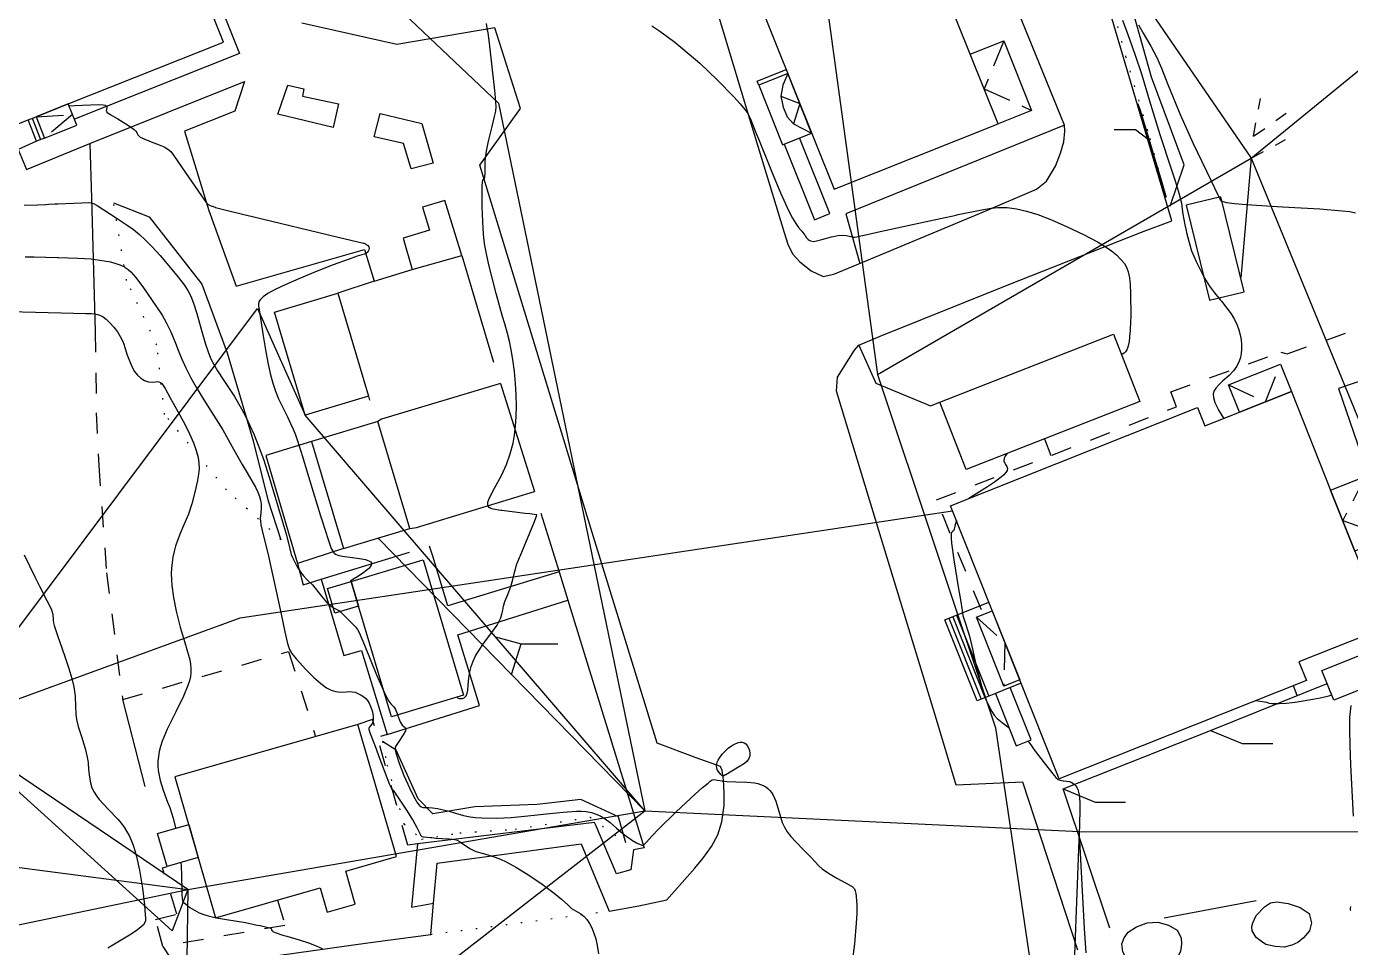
# Model space of a CAD drawing. Header units: metres. Extents: x 1233805 to 1234355, y 654698 to 655114.
# Drawn here: x 1234015.4 to 1234111.5, y 654830.4 to 654897.3 of the extents above; entities that cross this region are included whole.
import ezdxf

# ---------------------------------------------------------------- set-up
doc = ezdxf.new("R2010")
doc.units = ezdxf.units.M
for name, pattern in [('ИИDash_05_15', [2, 0.5, -1.5]), ('ИИDash_10_10', [2, 1, -1]), ('ИИDash_15_15', [3, 1.5, -1.5]), ('ИИDash_20_10', [3, 2, -1]), ('ИИDot', [1, 0, -1])]:
    doc.linetypes.add(name, pattern=pattern)
for name, color, linetype, lineweight in [('ИИ_ГОРИЗОНТАЛИ_ОСН', 32, 'Continuous', 25), ('ИИ_ГОРИЗОНТАЛИ_УТОЛЩ', 32, 'Continuous', 30), ('ИИ_ДОРОГИ_АД', 7, 'Continuous', 25), ('ИИ_ЛЭП_ВН', 250, 'Continuous', 25), ('ИИ_ЛЭП_НН', 250, 'Continuous', 25), ('ИИ_ОБОРУДОВАНИЕ', 250, 'Continuous', 25), ('ИИ_ОТКОС', 7, 'Continuous', 25), ('ИИ_ОТМЕТКИ', 7, 'Continuous', 25), ('ИИ_СООРУЖЕНИЕ', 7, 'Continuous', 25), ('ИИ_СТРОЕНИЕ', 7, 'Continuous', 25), ('ИИ_УГОДЬЯ', 7, 'Continuous', 25)]:
    doc.layers.add(name, color=color, linetype=linetype, lineweight=lineweight)

msp = doc.modelspace()

# ---------------------------------------------------------------- linework, layer by layer
at = {"layer": 'ИИ_ГОРИЗОНТАЛИ_ОСН'}
for points, elevation in [([(1234046.6734167032, 654848.5963039091), (1234046.70918267, 654848.54073923), (1234046.81779328, 654848.49520655), (1234047.03091031, 654848.48997851), (1234047.12039945, 654848.513403), (1234047.19925345, 654848.55430115), (1234047.32499835, 654848.68887517), (1234047.40656038, 654848.89266188), (1234047.44271597, 654849.10423052), (1234047.47336831, 654849.45666552), (1234047.52237488, 654849.99483838), (1234047.59133259, 654850.42443487), (1234047.69310115, 654850.82593371), (1234047.82924187, 654851.19976638), (1234048.01820437, 654851.58737024), (1234048.27249302, 654852.01419119), (1234048.59226678, 654852.48324109), (1234049.0479305, 654853.09773888), (1234049.57308167, 654853.82249336), (1234049.73715263, 654854.10064269), (1234049.85556207, 654854.36038605), (1234049.93308024, 654854.60859588), (1234049.99041316, 654854.9115796), (1234050.0448032, 654855.20171823), (1234050.14876184, 654855.54129945), (1234050.34537303, 654856.04644069), (1234050.57180547, 654856.63266755), (1234050.72510203, 654857.13291655), (1234050.87156014, 654857.74427194), (1234050.90216087, 654857.88134237), (1234050.99075121, 654858.19348479), (1234051.20536133, 654858.72718866), (1234051.25065368, 654858.83655442), (1234052.23557291, 654861.23217618), (1234052.44316959, 654861.74965049), (1234052.46108504, 654861.84019447), (1234052.43247291, 654861.84353144), (1234051.9482723, 654861.89986454), (1234051.61172128, 654861.94286549), (1234049.91393208, 654862.1480449), (1234049.84765948, 654862.15495277), (1234049.28655635, 654862.23674579), (1234049.12188009, 654862.29383314), (1234049.00611303, 654862.36962589), (1234048.93138173, 654862.47275268), (1234048.90177278, 654862.60342709), (1234048.91659438, 654862.76483251), (1234048.97614054, 654862.95973338), (1234049.11735803, 654863.26571672), (1234049.39201472, 654863.76992249), (1234049.8892293, 654864.69727754), (1234050.24928624, 654865.4851161), (1234050.53236865, 654866.26481789), (1234050.73579462, 654867.03583493), (1234050.84210524, 654867.63233757), (1234050.91779459, 654868.28313707), (1234050.96263348, 654868.98632556), (1234050.97641749, 654869.73876545), (1234050.95883854, 654870.54177424), (1234050.90986676, 654871.38276268), (1234050.83000942, 654872.25145373), (1234050.72182104, 654873.11971087), (1234050.60972147, 654873.8278693), (1234050.48603449, 654874.44312128), (1234050.34467186, 654875.00341122), (1234050.13611993, 654875.70515237), (1234049.97131384, 654876.24941677), (1234049.51417585, 654877.90776627), (1234048.98638384, 654879.99719598), (1234048.80030389, 654880.79856251), (1234048.68746719, 654881.38588543), (1234048.61045021, 654881.95422507), (1234048.55687111, 654882.60185848), (1234048.49664734, 654884.20495389), (1234048.4964058, 654885.74607405), (1234048.53094341, 654886.155247), (1234048.5589426, 654886.22018139), (1234048.60098088, 654886.21012693), (1234048.62830113, 654886.1964464), (1234048.66058498, 654886.23229011), (1234048.68520418, 654886.33713612), (1234048.70321513, 654886.70952448), (1234048.7002127, 654886.85725232), (1234048.71090063, 654887.54658104), (1234048.80019026, 654888.2470134), (1234048.95267246, 654888.97187345), (1234049.22133524, 654890.05098082), (1234049.40055955, 654890.76510549), (1234049.48109271, 654891.15942672), (1234049.50846823, 654891.46549021), (1234049.49630221, 654891.80501028), (1234049.43565015, 654892.40665059), (1234049.43260384, 654892.43453243), (1234049.36213115, 654893.08155092), (1234049.05267587, 654895.88354897), (1234048.95563523, 654896.67368626), (1234048.89955507, 654896.99292689), (1234048.89191768, 654897.01919153), (1234048.80539558, 654897.52268081)], 4.5), ([(1234060.81118479, 654897.35909396), (1234061.38266398, 654896.97540869), (1234061.93145926, 654896.5826965), (1234062.490618, 654896.15607687), (1234063.07046556, 654895.68747031), (1234064.28247753, 654894.63229523), (1234065.54643297, 654893.43438849), (1234066.75727303, 654892.19312374), (1234067.2200284, 654891.6848677), (1234067.55886921, 654891.28350473), (1234067.77217302, 654890.9917251), (1234067.87618158, 654890.78712859), (1234067.87643593, 654890.7864349), (1234067.93340659, 654890.64672389), (1234067.93539871, 654890.6431245), (1234068.38833281, 654889.53547764), (1234068.53998695, 654889.15427458), (1234069.48490068, 654886.80002084), (1234070.14557772, 654885.22050993), (1234070.75926134, 654883.89213552), (1234071.02263928, 654883.39303369), (1234071.26669276, 654882.98549795), (1234071.46712915, 654882.69796642), (1234071.65528748, 654882.47974324), (1234071.69319768, 654882.43935535), (1234071.91061316, 654882.14872594), (1234071.93275429, 654882.11323544), (1234072.04522244, 654881.94543717), (1234072.14632365, 654881.83673871), (1234072.23407286, 654881.77444176), (1234072.33140685, 654881.73056983), (1234072.55107659, 654881.69960553), (1234072.75408157, 654881.72706131), (1234073.06385143, 654881.80872753), (1234073.14808986, 654881.83276487), (1234073.86149205, 654882.01711853), (1234074.30553369, 654882.11203402), (1234074.6329673, 654882.14122954), (1234074.92425923, 654882.11723134), (1234075.26451737, 654882.04272661), (1234075.27322691, 654882.04043878), (1234075.42942395, 654882.00458938), (1234075.53829296, 654882.00499648), (1234076.64871519, 654882.24055978), (1234077.17634726, 654882.3563464), (1234080.62436936, 654883.1114157), (1234082.89635948, 654883.60879813), (1234082.92940667, 654883.61603664), (1234084.87769825, 654884.02336135), (1234085.43356896, 654884.10800299), (1234085.93152334, 654884.15055484), (1234086.60343168, 654884.14797578), (1234087.2741588, 654884.06717802), (1234088.00663066, 654883.90037672), (1234088.82508511, 654883.64134378), (1234089.82133553, 654883.25675187), (1234090.9648712, 654882.75824568), (1234092.13873022, 654882.19649544), (1234093.14864081, 654881.66407458), (1234093.72079581, 654881.32439616), (1234094.18014249, 654881.01042458), (1234094.53635017, 654880.71741116), (1234094.86332193, 654880.384536), (1234095.11190443, 654880.08919861), (1234095.2700715, 654879.81717917), (1234095.38880826, 654879.48057191), (1234095.47245118, 654879.05841145), (1234095.52537644, 654878.55865316), (1234095.56079878, 654877.91983261), (1234095.57661982, 654876.28334788), (1234095.53719995, 654875.32454574), (1234095.52489291, 654875.17245585), (1234095.51681916, 654875.06244903), (1234095.45620443, 654874.42392869), (1234095.37116689, 654874.00909109), (1234095.29735514, 654873.82439568), (1234095.20190021, 654873.67625076), (1234095.08715785, 654873.56893652), (1234094.96250452, 654873.51140363), (1234094.90263838, 654873.50191578), (1234094.8811354635, 654873.4969405053)], 4.5), ([(1234094.97547292, 654897.76395507), (1234095.28323877, 654896.91534631), (1234095.35314104, 654896.72710524), (1234095.90295425, 654895.21222013), (1234096.35087917, 654893.86200677), (1234097.01645978, 654891.66164927), (1234097.6773855, 654889.47147198), (1234098.50157089, 654886.96951604), (1234098.79799271, 654886.08974799), (1234099.09474218, 654885.13028005), (1234099.25257201, 654884.46966139), (1234099.30293245, 654884.04465796), (1234099.34239429, 654883.68369993), (1234099.50655166, 654882.89497666), (1234099.59797176, 654882.48587499), (1234099.63137081, 654882.33058696), (1234099.80161541, 654881.60805579), (1234099.99400255, 654881.01324792), (1234100.32078127, 654880.24261862), (1234100.77830234, 654879.31837388), (1234101.0461947, 654878.83397786), (1234101.29800168, 654878.44776246), (1234101.65108461, 654877.96752769), (1234102.07272587, 654877.44437415), (1234102.15539533, 654877.34585269), (1234102.55576964, 654876.85388787), (1234102.84971938, 654876.44121594), (1234103.09461153, 654876.02740037), (1234103.28989653, 654875.61022864), (1234103.41420176, 654875.26602152), (1234103.51159412, 654874.91069479), (1234103.5793537, 654874.554247), (1234103.61602487, 654874.20444352), (1234103.62098674, 654873.86993206), (1234103.59450188, 654873.55320932), (1234103.53689885, 654873.25808087), (1234103.44869238, 654872.98711174), (1234103.27541002, 654872.64452559), (1234103.02989089, 654872.30385455), (1234102.71348322, 654871.96328489), (1234102.26431003, 654871.55632343), (1234101.96240988, 654871.28567408), (1234101.73977047, 654871.04001216), (1234101.60634469, 654870.81592193), (1234101.55316917, 654870.59998044), (1234101.57249579, 654870.36180602), (1234101.68706674, 654870.00577491), (1234101.92033549, 654869.51594188), (1234101.92592315, 654869.50499622), (1234101.9297206, 654869.49755633), (1234102.1833804, 654869.045719), (1234102.3327118692, 654868.8390850689)], 5), ([(1234096.12539649, 654897.43580035), (1234096.48435024, 654896.82824905), (1234097.0386175, 654895.87898442), (1234097.45883381, 654895.0502322), (1234097.79316178, 654894.28401374), (1234098.26689398, 654893.10191026), (1234099.15599475, 654890.91756355), (1234100.10613985, 654888.80368282), (1234101.376984, 654886.14612246), (1234101.9022479, 654885.07691441), (1234101.97256409, 654884.93251903), (1234102.00492237, 654884.85244859), (1234102.06102712, 654884.72056566), (1234102.1053415, 654884.66133864), (1234102.18810704, 654884.61369132), (1234102.5181352, 654884.52618342), (1234103.10172152, 654884.44449677), (1234103.94638777, 654884.36886715), (1234106.58121742, 654884.21141065), (1234109.29927228, 654884.0528384), (1234110.92155882, 654883.92207809), (1234111.47470199, 654883.8550366), (1234111.89641515, 654883.78154976)], 5.5), ([(1234018.509205085, 654891.5438444943), (1234018.92813412, 654891.56506873), (1234020.62250372, 654891.63385333), (1234020.97903648, 654891.62515682), (1234021.1350257, 654891.58546324), (1234021.14055486, 654891.58233535), (1234021.16278217, 654891.57057586), (1234021.22241318, 654891.53232067), (1234021.24951973, 654891.48661524), (1234021.25334762, 654891.40968584), (1234021.23313579, 654891.28917615), (1234021.23213081, 654891.28447323), (1234021.22499326, 654891.25059345), (1234021.21000195, 654891.18698262), (1234021.20987225, 654891.18653502), (1234021.2138372, 654891.14605308), (1234021.25962785, 654891.09259496), (1234021.49884953, 654890.92169308), (1234022.04889329, 654890.59440012), (1234022.83264562, 654890.1238423), (1234023.22970517, 654889.83211486), (1234023.34709567, 654889.71114648), (1234023.42138049, 654889.59605797), (1234023.44706674, 654889.53524953), (1234023.49716527, 654889.43144993), (1234023.56827863, 654889.35088163), (1234023.68071684, 654889.27054742), (1234023.83988692, 654889.18800769), (1234024.47883566, 654888.93859173), (1234025.05654436, 654888.71956436), (1234025.42218564, 654888.55737137), (1234025.68308756, 654888.40198479), (1234025.89170527, 654888.21815061), (1234026.09610442, 654887.9679356), (1234026.41249252, 654887.50884973), (1234026.46322877, 654887.43344142), (1234028.11599026, 654885.01643052), (1234028.46837157, 654884.52220849), (1234028.59624316, 654884.38052732), (1234028.73935449, 654884.29687496), (1234028.86811208, 654884.25467882), (1234028.88496121, 654884.25021901), (1234029.03552141, 654884.20640987), (1234029.12470277, 654884.17223766), (1234029.13115454, 654884.16912058), (1234029.23661866, 654884.13208369), (1234029.72919805, 654884.01122112), (1234031.1899352, 654883.656033), (1234031.834129, 654883.49914502), (1234038.0384112, 654881.99720359), (1234039.88956898, 654881.57563225), (1234039.94626908, 654881.56349867), (1234040.03636493, 654881.50817085), (1234040.05001414, 654881.4942694), (1234040.1044413, 654881.45373966), (1234040.16418197, 654881.41209173), (1234040.26642585, 654881.30638408), (1234040.29197537, 654881.18249218), (1234040.26933012, 654881.08554864), (1234040.2193754, 654880.97874134), (1234040.15235587, 654880.88365936), (1234040.0813282, 654880.81900303), (1234039.92731708, 654880.76595193), (1234039.42848167, 654880.62280345), (1234038.75796022, 654880.39216506), (1234037.68695726, 654879.98783385), (1234036.39867396, 654879.47612059), (1234035.18022841, 654878.97132999), (1234034.19503018, 654878.54134444), (1234033.47005021, 654878.1967285), (1234032.94285436, 654877.90860411), (1234032.59046634, 654877.66494856), (1234032.46841337, 654877.55251966), (1234032.37504578, 654877.43981769), (1234032.29481019, 654877.29446458), (1234032.25745356, 654877.14458298), (1234032.25834687, 654876.98083655), (1234032.29776225, 654876.74236214), (1234032.29994287, 654876.73116399), (1234032.55822233, 654875.15224399), (1234032.58343714, 654874.97929638), (1234032.76026878, 654873.82142253), (1234032.92602752, 654872.90504062), (1234033.10544465, 654872.09303381), (1234033.29834768, 654871.39134222), (1234033.48972508, 654870.8286258), (1234033.72014326, 654870.255084), (1234033.98960716, 654869.66753449), (1234034.35220803, 654868.94812917), (1234034.59086383, 654868.47806537), (1234034.78357781, 654868.05911015), (1234034.94664469, 654867.64423163), (1234035.35042159, 654866.38076984), (1234035.42026463, 654866.15130439), (1234036.23037244, 654863.51582401), (1234036.77049191, 654861.76183018), (1234036.87817062, 654861.41068338), (1234037.30664571, 654860.03778731), (1234037.54071285, 654859.39794156), (1234037.68209756, 654859.13770972), (1234037.75895005, 654859.05171457), (1234037.84917509, 654858.98358989), (1234038.09879034, 654858.88227058), (1234038.50046882, 654858.80725543), (1234038.90582908, 654858.75823479), (1234039.58290709, 654858.67175232), (1234040.02210096, 654858.58461133), (1234040.31420267, 654858.47885617), (1234040.40356734, 654858.41855686), (1234040.45577335, 654858.35293986), (1234040.47192389, 654858.2698858), (1234040.44506629, 654858.17348444), (1234040.37520469, 654858.06373012), (1234040.26226787, 654857.94050766), (1234039.91310597, 654857.65743586), (1234039.36101643, 654857.29485854), (1234039.30800512, 654857.26167262), (1234038.95679963, 654857.03050365), (1234038.90825779, 654856.98525546), (1234038.9101711486, 654856.974507422)], 4.5), ([(1234015.32210471, 654880.57183268), (1234015.87779554, 654880.5698948), (1234015.98018688, 654880.56713735), (1234017.67983354, 654880.52910503), (1234017.74457489, 654880.52780428), (1234019.13716669, 654880.48810345), (1234020.11939483, 654880.42126949), (1234021.06711025, 654880.2904742), (1234021.51436693, 654880.20041286), (1234021.90757932, 654880.10094244), (1234022.25823766, 654879.98072821), (1234022.52075032, 654879.83953922), (1234022.53716761, 654879.82921921), (1234022.56960564, 654879.8089508), (1234022.79571825, 654879.65709674), (1234022.98570055, 654879.4941586), (1234023.32871422, 654879.10572323), (1234023.86584252, 654878.38530249), (1234024.8647664, 654876.93907753), (1234025.25565906, 654876.32780336), (1234025.55897976, 654875.81436646), (1234025.90403541, 654875.12579193), (1234026.22315126, 654874.31302933), (1234026.41569977, 654873.79961132), (1234026.68812289, 654873.1458445), (1234027.00218694, 654872.46982864), (1234027.3495871, 654871.78937464), (1234027.72589464, 654871.11303703), (1234028.16960025, 654870.37466269), (1234028.8171953, 654869.34756537), (1234029.65861579, 654867.99967854), (1234030.44008136, 654866.6039416), (1234031.06402402, 654865.48213434), (1234031.43170433, 654864.87780784), (1234032.04049506, 654863.84535687), (1234032.22053827, 654863.47784446), (1234032.34170413, 654863.16330866), (1234032.41019363, 654862.89429332), (1234032.44452707, 654862.62099845), (1234032.44669064, 654862.33907978), (1234032.41719394, 654861.97994303), (1234032.388583, 654861.56322486), (1234032.40060317, 654861.35047503), (1234032.43760793, 654861.10804992), (1234032.63023115, 654860.28700928), (1234032.93017689, 654859.05227718), (1234033.87544295, 654854.74657997), (1234034.1804743, 654853.33047323), (1234034.37465262, 654852.48608573), (1234034.51282837, 654852.052873), (1234034.6782765, 654851.75496584), (1234034.99446319, 654851.37881196), (1234035.00127284, 654851.37119623), (1234035.02044152, 654851.34975635), (1234035.70590389, 654850.60006323), (1234036.2726287, 654850.02924803), (1234036.77171951, 654849.58566907), (1234037.196232, 654849.27695333), (1234037.53647286, 654849.0996634), (1234037.87503467, 654848.99342035), (1234038.21386725, 654848.95505), (1234038.61986578, 654848.97707105), (1234038.8337314, 654848.9939503), (1234039.0549924, 654848.98564971), (1234039.26682159, 654848.94360888), (1234039.47311424, 654848.86798428), (1234039.70727765, 654848.74657136), (1234039.90923212, 654848.6208801), (1234040.05569699, 654848.49760471), (1234040.18184577, 654848.34701116), (1234040.29310083, 654848.16086855), (1234040.4213637, 654847.86041648), (1234040.52371973, 654847.52109395), (1234040.58182734, 654847.20485712), (1234040.58937982, 654846.94748951), (1234040.56760769, 654846.81863242), (1234040.52459865, 654846.70174205), (1234040.46094855, 654846.59599448), (1234040.36471816, 654846.48162539), (1234040.28460656, 654846.3827841), (1234040.25967094, 654846.31439213), (1234040.26211903, 654846.23547017), (1234040.35981129, 654845.96244436), (1234040.41322603, 654845.83307436), (1234040.78872337, 654844.8409794), (1234040.99194398, 654844.29363998), (1234041.77504279, 654842.24962122), (1234041.90765639, 654841.95080476), (1234041.94230529, 654841.89699914), (1234041.96471376, 654841.89258406), (1234041.9706637, 654841.89547439), (1234042.03008281, 654841.83834192), (1234042.23880373, 654841.536026), (1234043.06030758, 654840.31150241), (1234043.44645728, 654839.68577506), (1234043.44922859, 654839.68091061), (1234043.4556201, 654839.66969258), (1234043.75254618, 654839.12688624), (1234043.85413966, 654838.92378782), (1234044.04827033, 654838.55463039), (1234044.12560083, 654838.47001908), (1234044.23540362, 654838.45269595), (1234044.27871548, 654838.4516045), (1234044.75154813, 654838.40458972), (1234044.83009815, 654838.39379612), (1234045.14004501, 654838.3592706), (1234046.042374, 654838.30070529), (1234046.09811194, 654838.29849559), (1234046.34572042, 654838.28367697), (1234046.52174599, 654838.25404172), (1234046.68891501, 654838.19899162), (1234046.85673342, 654838.11386443), (1234047.17427265, 654837.89709917), (1234047.64393442, 654837.580856), (1234048.0379161, 654837.38775056), (1234048.58247813, 654837.2275956), (1234049.04706003, 654837.10188945), (1234049.43780394, 654836.97326222), (1234049.83355307, 654836.81579541), (1234050.23717408, 654836.62732089), (1234050.99322122, 654836.21309559), (1234051.88795621, 654835.65932696), (1234052.8597687, 654835.00323741), (1234053.72821582, 654834.36618033), (1234054.26357073, 654833.9284147), (1234054.71258778, 654833.50639735), (1234054.9893163, 654833.25359391), (1234055.32564681, 654833.04766734), (1234055.66015411, 654832.84811122), (1234055.89633701, 654832.65894256), (1234056.0934952, 654832.43731901), (1234056.28029912, 654832.1591447), (1234056.45410135, 654831.82826814), (1234056.61071775, 654831.45259054), (1234056.74351685, 654831.03574858), (1234056.84672253, 654830.56236577), (1234056.9404221, 654829.9397458)], 3.5), ([(1234012.30325661, 654876.65667737), (1234017.92938897, 654876.50960589), (1234019.73005817, 654876.46905854), (1234019.75981042, 654876.46890589), (1234020.1035778, 654876.46142013), (1234020.37304935, 654876.4369074), (1234020.59503677, 654876.39263039), (1234020.79140239, 654876.31878452), (1234020.98901411, 654876.20516368), (1234021.19362795, 654876.04772561), (1234021.46495873, 654875.7874014), (1234021.75038336, 654875.46451767), (1234022.01316703, 654875.12081624), (1234022.2242863, 654874.79426921), (1234022.42553571, 654874.38030384), (1234022.60871173, 654873.8335333), (1234022.70970655, 654873.50930508), (1234022.88621614, 654873.01853277), (1234023.07277599, 654872.59916321), (1234023.26844862, 654872.25327668), (1234023.47218606, 654871.98275291), (1234023.70944457, 654871.76347609), (1234023.9805113, 654871.59780957), (1234024.27442082, 654871.49322331), (1234024.55888141, 654871.46153654), (1234024.78588595, 654871.49285024), (1234024.93209851, 654871.51568974), (1234025.03575432, 654871.50544199), (1234025.13399499, 654871.45838177), (1234025.23248833, 654871.36965749), (1234025.47674096, 654871.016977), (1234025.85201752, 654870.32641777), (1234026.0593779, 654869.93434512), (1234026.39271978, 654869.34874587), (1234026.91559155, 654868.41120568), (1234027.2564369, 654867.7179967), (1234027.53431719, 654867.07287335), (1234027.73969334, 654866.49808659), (1234027.87050388, 654865.9999076), (1234027.9296298, 654865.59348114), (1234027.94174268, 654865.18794922), (1234027.90781913, 654864.78712289), (1234027.82425813, 654864.34996525), (1234027.8198619, 654864.33046845), (1234027.75030942, 654864.00776021), (1234027.65929758, 654863.58880241), (1234027.41971737, 654862.64060327), (1234027.17167297, 654861.87810733), (1234026.84108704, 654861.10515849), (1234026.57060752, 654860.49086676), (1234026.37228207, 654859.97575275), (1234026.2385552, 654859.56719335), (1234026.13082398, 654859.16934562), (1234026.04631179, 654858.77188271), (1234025.98448708, 654858.37197385), (1234025.94487664, 654857.96541082), (1234025.92775964, 654857.55320213), (1234025.93310668, 654857.13460101), (1234025.96092533, 654856.70922826), (1234026.0777053, 654855.84171297), (1234026.28300986, 654854.83266753), (1234026.57511415, 654853.68632573), (1234026.97482704, 654852.3211277), (1234027.00565264, 654852.22041242), (1234027.2649487, 654851.3029985), (1234027.32585645, 654850.98088445), (1234027.35449189, 654850.68710163), (1234027.35186009, 654850.38881065), (1234027.31560525, 654850.08724367), (1234027.24430072, 654849.77067765), (1234027.13566611, 654849.42913323), (1234026.81993248, 654848.67564731), (1234026.25337175, 654847.52111685), (1234025.63446017, 654846.25675695), (1234025.27508236, 654845.39403649), (1234025.15154033, 654845.0136991), (1234025.05862485, 654844.64583329), (1234024.99589296, 654844.28872262), (1234024.96288168, 654843.93976603), (1234024.95913952, 654843.59988113), (1234024.98403079, 654843.25938594), (1234025.03785131, 654842.91146092), (1234025.12401202, 654842.5337143), (1234025.3347137, 654841.83776592), (1234025.65966048, 654840.96912471), (1234025.81250205, 654840.57382239), (1234026.0738197, 654839.80047601), (1234026.24467523, 654839.10322515), (1234026.2497943223, 654839.0694114105)], 3), ([(1234086.602015325, 654866.300146569), (1234086.46156357, 654866.12006095), (1234086.37516809, 654865.93212615), (1234086.36538999, 654865.76293015), (1234086.43078249, 654865.59156794), (1234086.4887244, 654865.4998706), (1234086.58462636, 654865.33408401), (1234086.61734565, 654865.19918094), (1234086.59520464, 654865.06092114), (1234086.5153121, 654864.91634651), (1234086.33856596, 654864.7232163), (1234086.06089622, 654864.488427), (1234085.68417171, 654864.21268824), (1234085.16938624, 654863.86746593), (1234084.20433944, 654863.25529282), (1234084.08608955, 654863.18415359), (1234083.831408358, 654863.0186653737)], 4.5), ([(1234082.914728875, 654861.4202485604), (1234082.89284168, 654861.35615253), (1234082.80850925, 654861.01365377), (1234082.75168788, 654860.78323521), (1234082.70256504, 654860.67393728), (1234082.64128922, 654860.62478235), (1234082.56470005, 654860.55090495), (1234082.5298267, 654860.40548959), (1234082.52724755, 654860.14925137), (1234082.5583913, 654859.77055811), (1234082.72539377, 654858.56650894), (1234083.06852978, 654856.47164295), (1234083.20290182, 654855.66717948), (1234083.32554304, 654854.8921056), (1234083.38753904, 654854.51619178), (1234083.44760383, 654854.29455716), (1234083.54453065, 654854.01743666), (1234083.73319497, 654853.47155981), (1234083.86831923, 654853.02353004), (1234084.10824295, 654851.99256886), (1234084.28938511, 654851.17464795), (1234084.79295139, 654849.23273806), (1234084.81189529, 654849.16327718), (1234084.93313152, 654848.70605448), (1234084.93339362, 654848.70225628), (1234084.94041825, 654848.66733698), (1234084.97796178, 654848.55993183), (1234085.04560937, 654848.41984708), (1234085.10086412, 654848.3093042), (1234085.12588798, 654848.25909752), (1234085.48500148, 654847.55745665), (1234085.66038119, 654847.27792673), (1234085.88298468, 654847.04679649), (1234086.22927654, 654846.75790735), (1234086.64583227, 654846.44174098), (1234086.729655992, 654846.3850756281)], 4.5), ([(1234015.25629458, 654858.92752345), (1234016.03172656, 654857.33536545), (1234016.35360421, 654856.65719912), (1234016.90398413, 654855.60558586), (1234017.20799414, 654855.01076191), (1234017.32169773, 654854.62943144), (1234017.36463757, 654854.19787863), (1234017.36538678, 654854.17869999), (1234017.38110654, 654854.00279615), (1234017.42745785, 654853.80327794), (1234017.69600664, 654852.99551475), (1234017.81686902, 654852.65680113), (1234018.21110926, 654851.53704893), (1234018.49512633, 654850.67359392), (1234018.7104087, 654849.94048071), (1234018.85401416, 654849.34456722), (1234018.95435774, 654848.66794068), (1234018.98190731, 654847.92065845), (1234018.99672776, 654847.38327687), (1234019.05041732, 654846.96337243), (1234019.17134706, 654846.4705915), (1234019.40450521, 654845.73467524), (1234019.68013889, 654844.85652716), (1234019.82941354, 654844.22498027), (1234019.88404689, 654843.84621346), (1234019.92915939, 654843.34382392), (1234019.98279635, 654842.77840068), (1234020.0552975, 654842.37378539), (1234020.16774886, 654842.01240085), (1234020.32571821, 654841.68465149), (1234020.48911804, 654841.43487815), (1234020.70362491, 654841.16288517), (1234021.37571028, 654840.44425544), (1234022.054511, 654839.72372338), (1234022.29550823, 654839.43384558), (1234022.49809364, 654839.15938241), (1234022.68724802, 654838.86203506), (1234022.8603747, 654838.54289933), (1234023.01809629, 654838.20084461), (1234023.16137156, 654837.8338027), (1234023.28957188, 654837.44475384), (1234023.40681847, 654837.02265146), (1234023.62438443, 654836.0184641), (1234023.84179042, 654834.72290767), (1234023.99145257, 654833.51754239), (1234024.03975138, 654832.78744454), (1234024.05217848, 654832.56048077), (1234024.05576701, 654832.52578174), (1234024.05923959, 654832.35721879), (1234024.01222057, 654832.21679282), (1234023.900682, 654832.06269815), (1234023.71756964, 654831.88888929), (1234023.37857437, 654831.63259094), (1234022.8859549, 654831.30572809), (1234021.32465021, 654830.365883)], 2.5), ([(1234104.6630615937, 654848.3426984177), (1234104.97247133, 654848.30481415), (1234105.28279207, 654848.26198833), (1234105.42199477, 654848.22247608), (1234105.62434245, 654848.16684713), (1234105.82373479, 654848.1350897), (1234106.34027333, 654848.12402697), (1234106.85686498, 654848.16158092), (1234107.51650875, 654848.23673972), (1234108.94258505, 654848.45999158), (1234109.44497159, 654848.56646334), (1234109.94616501, 654848.69884513), (1234110.161497066, 654848.7562223803)], 5), ([(1234111.55638755, 654847.99890144), (1234111.51351069, 654847.76214573), (1234111.45858617, 654847.11339495), (1234111.44519913, 654846.20645357), (1234111.46742299, 654845.10973584), (1234111.52158883, 654843.67533719), (1234111.71932619, 654839.94636912)], 5), ([(1234088.0991763095, 654845.3915776189), (1234088.16628524, 654845.32437553), (1234088.3685343, 654845.05406432), (1234088.57138807, 654844.77396819), (1234089.28585042, 654843.82729787), (1234089.91179301, 654843.03403914), (1234090.14412815, 654842.76650982), (1234090.3054903, 654842.6243101), (1234090.45654867, 654842.55208022), (1234090.66678292, 654842.51762919), (1234090.7213416, 654842.51289673), (1234091.09219802, 654842.45770987), (1234091.23674911, 654842.40861056), (1234091.36394514, 654842.34239702), (1234091.47773225, 654842.25611762), (1234091.57554698, 654842.15065606), (1234091.65769324, 654842.02568004), (1234091.72427412, 654841.8810215), (1234091.82237514, 654841.4964699), (1234091.87601078, 654840.97484015), (1234091.88582573, 654840.32389047), (1234091.85279919, 654839.47059829), (1234091.85078126, 654839.43198821), (1234091.82972866, 654838.60184208), (1234091.89041026, 654837.26018874), (1234092.20215284, 654831.79122314), (1234092.30844091, 654830.02300368)], 4.5), ([(1234026.6196332553, 654836.5747232097), (1234026.64436816, 654836.33203281), (1234026.67777014, 654835.6079273), (1234026.69417427, 654834.56583847), (1234026.69732369, 654834.25841779), (1234026.70790405, 654833.96674007), (1234026.73772252, 654833.81509569), (1234026.80246812, 654833.70981965), (1234026.9494315, 654833.5786333), (1234027.28279432, 654833.32153102), (1234027.60620102, 654833.11283251), (1234027.94273766, 654832.93753744), (1234028.28905112, 654832.79810824), (1234028.61643019, 654832.69939022), (1234029.00220744, 654832.60996079), (1234029.127298392, 654832.5892211387)], 3), ([(1234111.52813092, 654833.38639731), (1234111.49312265, 654833.21229578), (1234111.5040627, 654833.15141215), (1234111.53505282, 654833.09602049)], 5), ([(1234029.209944174, 654832.575518751), (1234030.07988085, 654832.43128623), (1234030.5687791, 654832.3573665), (1234031.30723445, 654832.225732), (1234032.1728126, 654832.04379703), (1234032.37351715, 654831.99998653), (1234032.76015761, 654831.91908536), (1234033.08929816, 654831.84394579), (1234033.17703169, 654831.80086196), (1234033.21073548, 654831.74245299), (1234033.21414406, 654831.72843201), (1234033.23847259, 654831.65386648), (1234033.26472791, 654831.615638), (1234033.28949493, 654831.58072221), (1234033.29022133, 654831.57950817), (1234033.33603465, 654831.541757), (1234033.45973367, 654831.48999896), (1234034.01294261, 654831.31490412), (1234034.30896281, 654831.22890014), (1234035.20161441, 654830.96468771), (1234035.87981004, 654830.74465073), (1234036.44133472, 654830.53712067), (1234036.8803004, 654830.34334855)], 3)]:
    msp.add_lwpolyline(points, dxfattribs=dict(at, elevation=elevation))
at = {"layer": 'ИИ_ГОРИЗОНТАЛИ_ОСН', "elevation": 4.5}
msp.add_lwpolyline([(1234096.2577188, 654891.23222513), (1234096.87948727, 654889.15188127), (1234097.31655564, 654887.67879282), (1234097.80621859, 654886.0605534), (1234098.05603297, 654885.23361358), (1234098.13832556, 654884.91278655), (1234098.00810373, 654885.27322306), (1234097.18243676, 654887.91306944), (1234096.25670225, 654891.06049613), (1234096.09777717, 654891.69243462), (1234096.2577188, 654891.23222513)], close=True, dxfattribs=at)
at = {"layer": 'ИИ_ГОРИЗОНТАЛИ_УТОЛЩ', "elevation": 4}
msp.add_lwpolyline([(1234015.24628457, 654884.31763447), (1234016.24999212, 654884.34924521), (1234016.79539658, 654884.38205873), (1234016.83029024, 654884.38484419), (1234017.03976386, 654884.39540321), (1234017.46476637, 654884.41467985), (1234017.69161248, 654884.42525319), (1234019.4434979, 654884.50047888), (1234019.88707974, 654884.50873155), (1234020.11998342, 654884.49735599), (1234020.1245842, 654884.49682023), (1234020.12691845, 654884.49654973), (1234020.27330093, 654884.45187666), (1234020.54316027, 654884.29417474), (1234021.02647172, 654883.97753204), (1234021.9929033, 654883.34760477), (1234022.14528393, 654883.25143306), (1234022.72428693, 654882.87727481), (1234023.17670127, 654882.55309849), (1234023.61375507, 654882.19922312), (1234024.04263884, 654881.80798923), (1234024.54609338, 654881.29619371), (1234025.12030284, 654880.66374017), (1234025.7588349, 654879.91752106), (1234026.43710687, 654879.08622162), (1234026.86523959, 654878.53112014), (1234027.13235706, 654878.12567256), (1234027.34277053, 654877.71164988), (1234027.54088677, 654877.1977807), (1234027.77370884, 654876.46582111), (1234028.10691283, 654875.31090653), (1234028.41793778, 654874.23509065), (1234028.6042391, 654873.66550134), (1234028.78210416, 654873.22458468), (1234028.99419519, 654872.80568844), (1234029.29282162, 654872.30618117), (1234029.74991377, 654871.59771085), (1234030.5046594, 654870.41945556), (1234031.02696679, 654869.53505477), (1234031.34015102, 654868.94351373), (1234031.6414278, 654868.31699286), (1234031.93205908, 654867.65379064), (1234032.23688698, 654866.89723784), (1234032.6124563, 654865.87792168), (1234033.03066203, 654864.56916336), (1234034.28035747, 654860.35063584), (1234034.52039181, 654859.47372347), (1234034.61103472, 654859.05878242), (1234034.61114841, 654859.05792079), (1234034.6353324, 654858.95569223), (1234034.73770627, 654858.72829235), (1234035.05100308, 654858.09738985), (1234035.32569311, 654857.65087178), (1234035.52043372, 654857.4105009), (1234035.80250321, 654857.123172), (1234036.17146523, 654856.74590125), (1234036.8431062, 654855.93810372), (1234037.20053662, 654855.49903454), (1234037.44939609, 654855.23932257), (1234037.64748149, 654855.11928954), (1234037.65454878, 654855.11620187), (1234038.00397483, 654854.94584443), (1234038.12719876, 654854.8571967), (1234038.3658465, 654854.63345204), (1234038.37873088, 654854.62111067), (1234038.38950826, 654854.61078815), (1234038.94668798, 654854.06808913), (1234039.29880762, 654853.69853539), (1234039.45448995, 654853.50282542), (1234039.57464729, 654853.29440203), (1234039.95463164, 654852.37645066), (1234039.95700386, 654852.37042239), (1234040.82234405, 654850.21243161), (1234041.39369631, 654848.90399709), (1234041.56703443, 654848.56201676), (1234041.72114016, 654848.30113418), (1234041.85652372, 654848.11892366), (1234041.99544001, 654847.98553675), (1234042.06565016, 654847.92210245), (1234042.13653224, 654847.8285368), (1234042.20678823, 654847.69787372), (1234042.36649644, 654847.28213057), (1234042.38374974, 654847.23172), (1234042.5464067, 654846.80087197), (1234042.69159098, 654846.56239061), (1234042.81134631, 654846.45601517), (1234042.89475113, 654846.38404462), (1234042.93398349, 654846.32079579), (1234042.94293163, 654846.24379184), (1234042.92048988, 654846.14774091), (1234042.77106942, 654845.85968374), (1234042.44901049, 654845.37702457), (1234042.30440215, 654845.16609848), (1234042.20421618, 654844.99811838), (1234042.1676286, 654844.87807201), (1234042.17550457, 654844.75075401), (1234042.23375089, 654844.53904885), (1234042.50419444, 654843.72960493), (1234042.81849373, 654842.90694714), (1234043.08992502, 654842.26705692), (1234043.35967053, 654841.68489928), (1234043.59949491, 654841.22116085), (1234043.79900296, 654840.89541972), (1234043.93842106, 654840.72525527), (1234044.07132161, 654840.6254448), (1234044.2117289, 654840.58179217), (1234044.42153178, 654840.57495657), (1234044.60032915, 654840.57447555), (1234044.89549269, 654840.54979863), (1234045.25937274, 654840.49429202), (1234046.08833903, 654840.30840908), (1234046.56162735, 654840.17283367), (1234047.14979147, 654840.00795646), (1234047.61145509, 654839.91081615), (1234048.01084406, 654839.85755093), (1234048.46063744, 654839.82334102), (1234049.52930617, 654839.81099153), (1234050.60356597, 654839.8585512), (1234051.81645799, 654839.96185969), (1234053.15338269, 654840.11033576), (1234054.36234892, 654840.24450117), (1234055.34621363, 654840.31272566), (1234055.71607797, 654840.30745862), (1234056.05279447, 654840.27619442), (1234056.42567193, 654840.20467814), (1234056.77420125, 654840.09465359), (1234057.10716416, 654839.94331645), (1234057.42988817, 654839.74818527), (1234057.77497349, 654839.48747534), (1234058.24910578, 654839.07981458), (1234058.8141869, 654838.59915385), (1234059.39852741, 654838.18893116), (1234059.69796958, 654838.01437912), (1234059.95421048, 654837.8888042), (1234060.11347867, 654837.83901104), (1234060.15615134, 654837.84244224), (1234060.17708738, 654837.86501061), (1234060.1803779, 654837.87141427), (1234060.19301799, 654837.87478209), (1234060.24967538, 654837.8925625), (1234060.32140418, 654837.95416712), (1234060.41835441, 654838.06600597), (1234060.80599452, 654838.50574575), (1234061.31031882, 654839.02965071), (1234062.56762477, 654840.25334166), (1234063.97922475, 654841.57120979), (1234064.49887133, 654842.03220573), (1234064.89255692, 654842.35602666), (1234064.98685647, 654842.43170041), (1234065.04494279, 654842.48319398), (1234065.18353761, 654842.58624331), (1234065.32479927, 654842.61064175), (1234065.55063589, 654842.57308956), (1234065.92197756, 654842.50613971), (1234066.28646115, 654842.47028467), (1234066.90013749, 654842.45359838), (1234067.70042684, 654842.42996385), (1234068.25176056, 654842.37120001), (1234068.49278519, 654842.32107184), (1234068.70814055, 654842.25570413), (1234068.90132637, 654842.17402725), (1234069.07475125, 654842.07501056), (1234069.23072564, 654841.95723659), (1234069.37036382, 654841.81975233), (1234069.49494624, 654841.66129397), (1234069.60549546, 654841.4805562), (1234069.80069871, 654841.02702472), (1234070.01898521, 654840.31594701), (1234070.27704374, 654839.50082506), (1234070.44150702, 654839.13989115), (1234070.64413782, 654838.80488969), (1234070.8928747, 654838.48048209), (1234071.23532414, 654838.10434882), (1234071.8547445, 654837.476096), (1234072.39441844, 654836.92857983), (1234072.64028092, 654836.66410969), (1234072.93860841, 654836.34895411), (1234073.18147172, 654836.12951036), (1234073.62397978, 654835.80912376), (1234074.23091999, 654835.43973476), (1234075.19334248, 654834.92752425), (1234075.19889719, 654834.92478206), (1234075.33985722, 654834.84757073), (1234075.43347166, 654834.76861168), (1234075.50910385, 654834.66310581), (1234075.56895095, 654834.52537897), (1234075.6174252, 654834.34073838), (1234075.65288249, 654834.10936353), (1234075.68731411, 654833.48742059), (1234075.68243464, 654832.88408712), (1234075.65264245, 654832.18918098), (1234075.52632096, 654830.68704984), (1234075.32922865, 654829.22284382)], dxfattribs=at)
msp.add_lwpolyline([(1234065.61563013, 654844.0064924), (1234065.73942175, 654844.21710061), (1234065.91195553, 654844.44223108), (1234066.12233562, 654844.66764541), (1234066.35539909, 654844.87703282), (1234066.59143805, 654845.05348136), (1234066.82036514, 654845.19019299), (1234067.03134506, 654845.28075445), (1234067.21783042, 654845.32242915), (1234067.36826834, 654845.31778687), (1234067.50670671, 654845.273715), (1234067.63117278, 654845.19078404), (1234067.73864037, 654845.0709698), (1234067.82817282, 654844.91242538), (1234067.8907511, 654844.72758973), (1234067.92155986, 654844.53031039), (1234067.91704217, 654844.34239931), (1234067.85596381, 654844.1288711), (1234067.72897365, 654843.94342091), (1234067.53425078, 654843.77740235), (1234067.21061645, 654843.5785939), (1234067.16636509, 654843.55310381), (1234066.17629616, 654842.9532072), (1234066.15767587, 654842.94134241), (1234066.03365919, 654842.8677225), (1234065.96579988, 654842.85178284), (1234065.90364147, 654842.87962519), (1234065.80898767, 654842.97146532), (1234065.61929672, 654843.21693089), (1234065.56128817, 654843.33963689), (1234065.52610386, 654843.46542746), (1234065.51366557, 654843.59583959), (1234065.52445033, 654843.72956482), (1234065.55844925, 654843.86649324), (1234065.61563013, 654844.0064924)], close=True, dxfattribs=at)
at = {"layer": 'ИИ_ДОРОГИ_АД'}
for points in [[(1234064.72439516, 654941.59912746), (1234069.30199868, 654917.00157516), (1234062.95356492, 654908.6875686), (1234063.56023734, 654904.9875933), (1234064.80136326, 654900.9041447), (1234067.90012002, 654890.5908569), (1234070.407137, 654882.33027005), (1234070.68865046, 654881.48513417), (1234071.01081799, 654880.78154168), (1234071.55508715, 654880.20321612), (1234072.37743697, 654879.56743497), (1234073.25066568, 654879.13513218), (1234074.02216115, 654879.32162443), (1234076.12812996, 654880.17818048), (1234084.87235825, 654883.8433631), (1234088.73500929, 654885.48174524), (1234089.46197654, 654886.06324184), (1234090.10339371, 654887.1492654), (1234090.47200201, 654888.1092681), (1234090.72002122, 654888.9387484), (1234090.78870158, 654889.69334352), (1234090.77161118, 654890.14657957), (1234087.39940803, 654898.38745278), (1234084.35203967, 654900.48562459)], [(1234024.70792082, 654910.77272355), (1234030.88421583, 654895.3443871), (1234018.89488498, 654890.57398075)], [(1234091.73850901, 654830.22397922), (1234087.73216303, 654842.40675763), (1234082.90224574, 654842.19804596), (1234081.39697093, 654847.21508677), (1234077.46625638, 654860.13314583), (1234074.21004856, 654870.82227872), (1234074.28039365, 654871.83490284), (1234075.5182891, 654873.80389294), (1234075.82657223, 654874.1562103), (1234077.38439648, 654874.81569658), (1234086.60462665, 654878.52052821), (1234096.34189839, 654882.3558379), (1234098.56053064, 654883.17924376), (1234093.25449027, 654901.12990525)], [(1234029.84691033, 654829.30400142), (1234040.1905181, 654830.73878732), (1234044.7573331, 654831.35835949), (1234044.96896887, 654833.6340744), (1234045.23778272, 654836.52462389), (1234055.69149964, 654837.95164606), (1234057.71159414, 654833.05403767), (1234059.86752743, 654833.42634279), (1234061.89263578, 654833.87703725), (1234063.93097582, 654836.16972634), (1234064.51162917, 654836.8789906), (1234065.12901818, 654837.74120696), (1234065.59975804, 654838.59590291), (1234065.89376562, 654839.5364865), (1234066.06064139, 654840.71451635), (1234066.07042452, 654841.65509994), (1234066.00138007, 654842.59838203), (1234065.92296827, 654843.26462505), (1234065.7857843, 654843.54876429), (1234064.03164425, 654844.17581264), (1234061.1858534, 654845.24652165), (1234056.48760202, 654860.54111329), (1234050.39616546, 654880.43669637), (1234048.32015834, 654887.23765894), (1234051.27348555, 654891.34528798), (1234049.40698676, 654897.20580211), (1234042.29076091, 654895.99727031), (1234035.39653878, 654897.55306864)], [(1234016.15272732, 654888.97065578), (1234014.82398153, 654888.37578723), (1234015.43016886, 654886.92166942), (1234020.0205612, 654888.79460837), (1234031.24883316, 654893.30024795), (1234030.53060451, 654891.15422921), (1234026.88051791, 654889.70659224), (1234028.65190074, 654883.93630524), (1234030.63117511, 654878.43686403), (1234039.95261678, 654881.11393515), (1234040.65992034, 654878.81641004), (1234038.01101458, 654877.9241078)], [(1234090.77161118, 654890.14657957), (1234074.87976618, 654883.69419147), (1234075.91820855, 654880.09279961)], [(1234020.0205612, 654888.79460837), (1234020.13622228, 654884.84618781), (1234020.39748083, 654875.14541868)], [(1234047.01256517, 654880.67587057), (1234045.79351354, 654884.6591505), (1234044.15266216, 654884.17821952), (1234044.68075563, 654882.5143483), (1234042.7566092, 654881.92118608), (1234043.41317966, 654879.66337848), (1234047.01256517, 654880.67587057)], [(1234047.01256517, 654880.67587057), (1234049.31539892, 654872.9215755)], [(1234040.65992034, 654878.81641004), (1234043.41317966, 654879.66337848)], [(1234075.82657223, 654874.1562103), (1234077.08012612, 654871.39102569), (1234081.02494881, 654869.7541794), (1234081.72133958, 654870.02891918)], [(1234049.83069422, 654871.36479201), (1234041.19818582, 654868.7766516), (1234040.91728831, 654868.61161564)], [(1234049.83069422, 654871.36479201), (1234052.29276617, 654863.5326044)], [(1234040.24426075, 654870.45766781), (1234040.31533752, 654870.15590129)], [(1234036.10656809, 654867.17270734), (1234032.77920392, 654866.13411622), (1234035.09781754, 654858.29396852), (1234035.50928916, 654856.76058529), (1234036.79983874, 654857.15328343), (1234043.21788388, 654859.11661267)], [(1234043.24397673, 654860.83276897), (1234043.72824543, 654860.91839516), (1234052.29276617, 654863.5326044)], [(1234052.74482024, 654861.95209927), (1234054.07491043, 654857.70558246), (1234054.71015366, 654855.63855026), (1234060.2445938, 654837.65270929), (1234059.46725057, 654837.51393539), (1234059.28217817, 654836.04283028), (1234058.25216111, 654835.76322542), (1234056.7227396, 654839.35327575), (1234056.6532549, 654839.49131973), (1234043.81088844, 654837.93496842), (1234043.35531243, 654833.34490105), (1234044.96896887, 654833.6340744)], [(1234038.43325651, 654859.39386067), (1234035.09304339, 654858.31011183)], [(1234054.07491043, 654857.70558246), (1234046.00159286, 654855.22243443), (1234044.92396276, 654858.8234646), (1234044.67623108, 654859.55113886)], [(1234036.79983874, 654857.15328343), (1234038.45276494, 654851.6094519), (1234039.72444592, 654851.97780182), (1234041.59445264, 654845.87890635), (1234048.29042497, 654847.97502608), (1234046.72789011, 654853.12360935), (1234054.71015366, 654855.63855026)], [(1234094.04840801, 654831.80925208), (1234090.67511541, 654841.93704551), (1234101.35398536, 654846.18266033), (1234109.82771184, 654849.59466565)], [(1234107.6609019, 654848.72218445), (1234107.38283015, 654849.42544139)], [(1234024.0365509, 654842.10415676), (1234022.40109075, 654848.41825957)], [(1234097.99021866, 654832.55992222), (1234101.33574484, 654833.19310888), (1234104.67815678, 654833.82518679)], [(1234025.32054858, 654830.48408833), (1234025.88104868, 654829.63383828)]]:
    msp.add_lwpolyline(points, dxfattribs=at)
for points in [[(1234033.66737017, 654890.94511725), (1234034.38034038, 654893.03143711), (1234035.543726, 654892.77678235), (1234035.44046504, 654892.23993482), (1234038.07210313, 654891.68871002), (1234037.66639664, 654889.97279305)], [(1234041.08188373, 654890.97544224), (1234044.11352963, 654890.26790326), (1234044.94580514, 654887.38141051), (1234043.34445315, 654886.96555329), (1234042.79107028, 654888.81241408), (1234040.65098567, 654889.30022403)]]:
    msp.add_lwpolyline(points, close=True, dxfattribs=at)
at = {"layer": 'ИИ_ДОРОГИ_АД', "linetype": 'ИИDash_15_15'}
for points in [[(1234084.72999968, 654854.93258804), (1234081.47179288, 654862.91936974), (1234098.90148677, 654869.6908225), (1234098.47184247, 654870.78046312), (1234106.47201138, 654873.65923397), (1234106.9158055, 654873.53000105), (1234112.21688521, 654875.39775894), (1234112.62600478, 654875.55398876), (1234113.4169443, 654872.7103072), (1234114.42668091, 654872.17186271), (1234115.31625551, 654869.33754594)], [(1234020.39748083, 654875.14541868), (1234020.4865807, 654869.25064658), (1234020.66228576, 654865.42779495), (1234021.2288514, 654857.61666453), (1234022.40109075, 654848.41825957), (1234034.44185183, 654851.90722659), (1234036.40221719, 654845.7359778)], [(1234089.3032903, 654867.35665386), (1234089.77166039, 654866.14387621)], [(1234043.81088844, 654837.93496842), (1234043.09569726, 654837.83108921), (1234040.54029707, 654846.96963103), (1234039.47808112, 654846.6164932)], [(1234033.63528531, 654833.84579607), (1234034.17953684, 654832.01794157), (1234025.32054858, 654830.48408833), (1234024.77404893, 654832.44070909), (1234026.32622045, 654832.841612), (1234025.29143071, 654836.1910883), (1234025.62059276, 654836.28795244)]]:
    msp.add_lwpolyline(points, dxfattribs=at)
at = {"layer": 'ИИ_ДОРОГИ_АД', "linetype": 'ИИDot'}
msp.add_lwpolyline([(1234044.7573331, 654831.35835949), (1234057.71159414, 654833.05403767)], dxfattribs=at)
at = {"layer": 'ИИ_ЛЭП_ВН', "elevation": -11.67}
for points in [[(1234018.97403431, 655086.68924503), (1234017.69525366, 655058.05221286), (1234015.43298845, 655015.56629624), (1234050.33698138, 655012.90777298), (1234071.22582042, 654975.12410439), (1234078.32320424, 654925.62461336), (1234104.32062341, 654887.73389279)], [(1234104.32062341, 654887.73389279), (1234161.97766178, 654934.82536078)]]:
    msp.add_lwpolyline(points, dxfattribs=at)
at = {"layer": 'ИИ_ЛЭП_ВН', "linetype": 'ИИDash_10_10', "elevation": -11.67}
for points in [[(1234104.48243486, 654889.3276036), (1234104.98273189, 654892.06250152)], [(1234104.48243486, 654889.3276036), (1234106.84820533, 654891.00987072)], [(1234104.32062341, 654887.73389279), (1234106.80772183, 654889.0969149)]]:
    msp.add_lwpolyline(points, dxfattribs=at)
at = {"layer": 'ИИ_ЛЭП_НН', "elevation": -11.67}
for points in [[(1234061.37009156, 654972.78136427), (1234030.22708284, 654976.24313571), (1234018.5594015, 654935.94665821), (1234028.29295762, 654912.01928582), (1234049.68568374, 654891.72365786), (1234060.29274514, 654840.33867042)], [(1234061.37009156, 654972.78136427), (1234066.38509897, 654943.7188594), (1234071.32932275, 654914.81442756), (1234077.19893299, 654872.0390863), (1234085.76023621, 654846.35844382), (1234090.83893242, 654812.01489527), (1234093.37063655, 654773.56803649), (1234096.03290709, 654741.24083776), (1234098.03735019, 654708.98158817), (1234098.25519292, 654706.62998698)], [(1234077.19893299, 654872.0390863), (1234104.32062341, 654887.73389279)], [(1234104.32062341, 654887.73389279), (1234103.56254535, 654879.03997002)], [(1234104.32062341, 654887.73389279), (1234124.42455555, 654838.81492305), (1234128.14986056, 654826.00131558), (1234133.80895299, 654802.22579371), (1234139.47753826, 654774.05464083), (1234141.88781451, 654758.144257), (1234145.84863566, 654713.9838889)], [(1234090.83893242, 654812.01489527), (1234091.86320927, 654838.84628564)]]:
    msp.add_lwpolyline(points, dxfattribs=at)
at = {"layer": 'ИИ_ЛЭП_НН'}
for points in [[(1234009.51325717, 654846.53202717), (1234032.19537565, 654876.8315415), (1234035.64275639, 654869.08133693)], [(1234060.29274514, 654840.33867042), (1234035.64275639, 654869.08133693)], [(1234009.51325717, 654846.53202717), (1234030.91767414, 654854.34601093), (1234082.6363431, 654862.1195326)], [(1234060.29274514, 654840.33867042), (1234040.94377652, 654860.14476862)], [(1234049.46436357, 654852.96490581), (1234051.33588542, 654852.47221696)], [(1234050.61826083, 654850.24171952), (1234051.33588542, 654852.47221696), (1234053.98418927, 654852.47221696)], [(1234027.12310333, 654834.62915509), (1234026.0001094, 654831.62871865), (1234009.51325717, 654846.53202717)], [(1234027.12310333, 654834.62915509), (1234009.51325717, 654846.53202717)], [(1233975.81556585, 654841.33321729), (1234027.12310333, 654834.62915509)], [(1233970.19204933, 654826.90936352), (1233995.19246534, 654827.9672122), (1234027.12310333, 654834.62915509), (1234060.29274514, 654840.33867042), (1234091.86320927, 654838.84628564), (1234124.42455555, 654838.81492305)], [(1234026.83453719, 654814.33707898), (1234060.29274514, 654840.33867042)], [(1234027.12310333, 654834.62915509), (1234026.83453719, 654814.33707898)]]:
    msp.add_lwpolyline(points, dxfattribs=at)
at = {"layer": 'ИИ_ОБОРУДОВАНИЕ'}
msp.add_lwpolyline([(1234099.6026598, 654884.32830949), (1234101.29337291, 654877.42445696), (1234103.80740089, 654878.04012771), (1234102.11668777, 654884.94398024)], close=True, dxfattribs=at)
at = {"layer": 'ИИ_ОТКОС'}
for points, elevation in [([(1234098.42203654, 654884.24702396), (1234099.44801379, 654887.247979), (1234097.079063, 654893.61297198), (1234095.37506591, 654899.6829823), (1234093.89006894, 654905.13703701), (1234090.70817605, 654911.489958), (1234089.20698841, 654912.66804234)], 4.667995), ([(1234021.73591827, 654884.49996768), (1234024.31506373, 654883.46994277), (1234028.14685583, 654878.5920061), (1234029.98293471, 654873.6030071), (1234031.86616538, 654867.21997715), (1234032.9350337, 654862.92398147), (1234033.88289806, 654860.03103525)], 4.119998), ([(1234058.92503705, 654838.01001863), (1234058.39230923, 654839.89096754), (1234055.6579301, 654841.16102142), (1234052.48399052, 654840.80702803), (1234047.95202292, 654840.62800749), (1234044.90192778, 654840.12701985), (1234043.8600439, 654841.21896698), (1234042.2469418, 654844.73901765), (1234041.26584881, 654845.36601288)], 3.934995)]:
    msp.add_lwpolyline(points, dxfattribs=dict(at, elevation=elevation))
at = {"layer": 'ИИ_ОТКОС', "color": 33, "linetype": 'ИИDot'}
for points, elevation in [([(1234089.20698841, 654912.66804234), (1234090.8108356, 654907.54598936), (1234094.05204371, 654899.43363027), (1234095.20009304, 654895.13198356), (1234096.9590559, 654889.17560069), (1234098.055048, 654885.17798753), (1234098.42203654, 654884.24702396)], 5.020994), ([(1234033.88289806, 654860.03103525), (1234029.9349308, 654863.64396925), (1234025.4430138, 654869.12699673), (1234024.88003293, 654874.17202397), (1234022.68917952, 654878.84494982), (1234021.73591827, 654884.49996768)], 3.759995), ([(1234041.26584396, 654845.36605109), (1234041.58364348, 654843.67810869), (1234042.81874791, 654839.39541614), (1234044.10119969, 654838.27503434), (1234046.87520129, 654838.73298889), (1234050.88509077, 654839.00503477), (1234056.32799664, 654839.87599344), (1234058.92503705, 654838.01001863)], 3.747816)]:
    msp.add_lwpolyline(points, dxfattribs=dict(at, elevation=elevation))
at = {"layer": 'ИИ_ОТМЕТКИ'}
for points, elevation in [([(1234096.829, 654889.089), (1234095.92055228, 654889.79906897), (1234094.3654524, 654889.79906897)], 4.4), ([(1234101.35484063, 654846.18299962), (1234103.66586791, 654845.21511738), (1234105.87422955, 654845.21511738)], 4.809), ([(1234090.675, 654841.93699962), (1234092.98602728, 654840.96911738), (1234095.19438892, 654840.96911738)], 4.457)]:
    msp.add_lwpolyline(points, dxfattribs=dict(at, elevation=elevation))
at = {"layer": 'ИИ_СООРУЖЕНИЕ'}
for points in [[(1234104.42299885, 654832.20004317), (1234104.67844466, 654832.72783177), (1234105.29147795, 654833.37478915), (1234105.71721224, 654833.66421803), (1234106.17699376, 654833.73233982), (1234106.99436277, 654833.61314887), (1234107.86284187, 654833.32371998), (1234108.5269591, 654832.88106144), (1234108.69724758, 654832.20004317), (1234108.5439958, 654831.62116322), (1234108.11826151, 654831.11040507), (1234107.69255339, 654830.76990702), (1234107.2668191, 654830.58261646), (1234106.70486973, 654830.44641724), (1234106.0577892, 654830.48047814), (1234105.37663528, 654830.6337078), (1234105.05306885, 654830.85503707), (1234104.67844466, 654831.14446596), (1234104.38895162, 654831.62116322), (1234104.35927479, 654831.93751263)], [(1234095.35651769, 654829.4235926), (1234094.99974147, 654830.08605034), (1234094.93177787, 654830.68054153), (1234095.08468944, 654831.12218002), (1234095.39048641, 654831.51286023), (1234095.985096, 654831.92050436), (1234096.76661205, 654832.1922819), (1234097.54810192, 654832.24324018), (1234098.31263361, 654832.02242094), (1234098.94123808, 654831.6657351), (1234099.2300507, 654831.10519393), (1234099.24703506, 654830.66355543), (1234099.17907145, 654830.15399473), (1234098.9752068, 654829.69537013), (1234098.6523993, 654829.32167602), (1234098.34660233, 654829.03293457), (1234097.88789378, 654828.81211532), (1234097.4461696, 654828.74417093), (1234096.98746105, 654828.74417093), (1234096.35888275, 654828.82910141), (1234095.91715856, 654828.96499018), (1234095.5094031, 654829.25373164)]]:
    msp.add_lwpolyline(points, close=True, dxfattribs=at)
at = {"layer": 'ИИ_СТРОЕНИЕ'}
for points in [[(1233996.03858241, 654921.42038826), (1233996.89091077, 654919.27705026), (1234003.0410409, 654903.81140548), (1234001.35581256, 654903.14125084), (1234002.33166233, 654900.6872953), (1234004.01689067, 654901.35744994), (1234008.8574054, 654889.18507636), (1234009.30685233, 654888.05485858), (1234015.53419591, 654890.5260679), (1234016.10819576, 654890.75432697), (1234018.45306787, 654891.68501195), (1234029.72863226, 654896.16030863), (1234021.93424767, 654915.65013183), (1234019.16624919, 654922.57149942), (1234018.80960511, 654922.41660085), (1234016.28303786, 654928.93074605), (1234009.66049331, 654926.30627364), (1234009.49029127, 654926.70149393), (1233996.03858241, 654921.42038826)], [(1234066.76006491, 654903.68154879), (1234074.03681294, 654885.47737309), (1234085.94877916, 654890.23893869), (1234083.92635942, 654895.29840814), (1234082.04095937, 654900.01509664), (1234080.73349366, 654903.28597195), (1234078.67203112, 654908.44311439), (1234066.76006491, 654903.68154879)], [(1234086.35737207, 654896.27015587), (1234088.37979181, 654891.21068643), (1234085.94877916, 654890.23893869), (1234083.92635942, 654895.29840814), (1234086.35737207, 654896.27015587)], [(1234068.57438177, 654893.04519254), (1234068.45499919, 654893.34385087), (1234070.55655445, 654894.18390473), (1234070.67593703, 654893.8852464), (1234068.57438177, 654893.04519254)], [(1234068.57438177, 654893.04519254), (1234070.30407249, 654888.71804067), (1234072.40562775, 654889.55809453), (1234070.67593703, 654893.8852464), (1234068.57438177, 654893.04519254)], [(1234070.67593703, 654893.8852464), (1234070.31063339, 654893.05430649), (1234070.1756483, 654892.24460635), (1234070.34920803, 654891.45417633), (1234070.63843937, 654890.74087118), (1234071.08194312, 654890.23962612), (1234072.40562775, 654889.55809453), (1234070.67593703, 654893.8852464)], [(1234019.07098594, 654890.13114217), (1234018.45306787, 654891.68501195), (1234016.10819576, 654890.75432697), (1234016.72672716, 654889.19891485), (1234019.07098594, 654890.13114217)], [(1234016.10819576, 654890.75432697), (1234016.72672716, 654889.19891485), (1234016.15272732, 654888.97065578), (1234015.53419591, 654890.5260679), (1234016.10819576, 654890.75432697)], [(1234038.01101458, 654877.9241078), (1234040.24426075, 654870.45766781), (1234035.64275639, 654869.08133693), (1234033.40951022, 654876.54777691), (1234038.01101458, 654877.9241078)], [(1234081.72133958, 654870.02891918), (1234094.31159222, 654874.95314713), (1234096.22402227, 654870.06345115), (1234083.63376963, 654865.13922321), (1234081.72133958, 654870.02891918)], [(1234107.23002633, 654870.78871155), (1234103.45796654, 654869.28705024), (1234102.66773683, 654871.27204758), (1234106.43979663, 654872.77370889), (1234107.23002633, 654870.78871155)], [(1234110.6642558, 654871.00682694), (1234112.56697173, 654865.45096598), (1234114.82285065, 654866.22353693), (1234114.57066891, 654866.95989841), (1234116.28262693, 654867.54619274), (1234115.63209828, 654869.44571263), (1234113.92014025, 654868.85941829), (1234112.92013472, 654871.77939789), (1234110.6642558, 654871.00682694)], [(1234082.49085437, 654862.4849893), (1234100.42800447, 654869.62578924), (1234100.95891745, 654868.29217594), (1234103.45796654, 654869.28705024), (1234107.23002633, 654870.78871155), (1234110.08351735, 654863.62095764), (1234111.84224503, 654859.20316656), (1234114.05264341, 654853.65081279), (1234107.78153453, 654851.15427718), (1234108.32108687, 654849.79896246), (1234090.38393677, 654842.65816251), (1234082.49085437, 654862.4849893)], [(1234036.10656809, 654867.17270734), (1234038.43325651, 654859.39386067), (1234043.24397673, 654860.83276897), (1234040.91728831, 654868.61161564), (1234036.10656809, 654867.17270734)], [(1234114.35605684, 654860.20391791), (1234111.84224503, 654859.20316656), (1234110.08351735, 654863.62095764), (1234112.59732917, 654864.621709), (1234114.35605684, 654860.20391791)], [(1234044.21216371, 654858.56035752), (1234047.14983537, 654848.7388029), (1234041.91945843, 654847.17437336), (1234039.51861634, 654855.2011389), (1234038.98178677, 654856.99592798), (1234044.21216371, 654858.56035752)], [(1234038.98178677, 654856.99592798), (1234039.51861634, 654855.2011389), (1234037.80644546, 654854.6890208), (1234037.26961588, 654856.48380988), (1234038.98178677, 654856.99592798)], [(1234084.36407953, 654854.40636016), (1234085.52325456, 654854.86782906), (1234087.51602236, 654849.86214687), (1234086.35684733, 654849.40067797), (1234084.36407953, 654854.40636016)], [(1234109.45234687, 654850.53755412), (1234113.6310174, 654852.20108764), (1234114.49005507, 654850.04324991), (1234110.31138453, 654848.37971639), (1234109.45234687, 654850.53755412)], [(1234087.25841615, 654845.05687004), (1234088.3385543, 654845.48687427), (1234086.82587101, 654849.28662043), (1234085.74573287, 654848.85661621), (1234087.25841615, 654845.05687004)], [(1234039.47808112, 654846.6164932), (1234026.19251896, 654842.81328789), (1234029.13722347, 654832.55464455), (1234036.7355444, 654834.73571364), (1234037.24344717, 654832.96630237), (1234039.2820054, 654833.55146274), (1234038.58879972, 654835.96642489), (1234042.27683656, 654837.02218737), (1234039.47808112, 654846.6164932)], [(1234024.93085984, 654838.69081629), (1234027.18973736, 654839.33921848), (1234027.87947028, 654836.93635463), (1234025.62059276, 654836.28795244), (1234024.93085984, 654838.69081629)]]:
    msp.add_lwpolyline(points, close=True, dxfattribs=at)
at = {"layer": 'ИИ_СТРОЕНИЕ', "linetype": 'ИИDash_20_10'}
for points in [[(1234086.35737207, 654896.27015587), (1234084.93756929, 654892.76867341), (1234088.37979181, 654891.21068643)], [(1234070.1756483, 654892.24460635), (1234071.54078239, 654891.72167047), (1234071.08194312, 654890.23962612)], [(1234016.10819576, 654890.75432697), (1234018.76202691, 654890.90807706), (1234016.72672716, 654889.19891485)], [(1234102.66773683, 654871.27204758), (1234105.34399644, 654870.0378809), (1234106.43979663, 654872.77370889)], [(1234112.59732917, 654864.621709), (1234110.96288119, 654861.4120621), (1234114.35605684, 654860.20391791)], [(1234084.36407953, 654854.40636016), (1234086.43739557, 654852.5715759), (1234086.35684733, 654849.40067797)]]:
    msp.add_lwpolyline(points, dxfattribs=at)
at = {"layer": 'ИИ_СТРОЕНИЕ'}
for points in [[(1234015.82119583, 654890.64019744), (1234016.43972724, 654889.08478532)], [(1234070.42532392, 654888.76650846), (1234072.62382449, 654883.26653919), (1234073.73752007, 654883.71171629), (1234071.53901951, 654889.21168556)], [(1234087.61938104, 654849.60251768), (1234086.82587101, 654849.28662043), (1234085.74573287, 654848.85661621), (1234084.43002346, 654848.33283079), (1234082.08845971, 654854.21466206), (1234085.27781729, 654855.48434895)], [(1234082.36892763, 654854.32631666), (1234084.71049138, 654848.44448539)], [(1234082.65075722, 654854.43851334), (1234084.99232096, 654848.55668207)], [(1234082.9325868, 654854.55071002), (1234085.27415055, 654848.66887875)]]:
    msp.add_lwpolyline(points, dxfattribs=at)
at = {"layer": 'ИИ_УГОДЬЯ', "linetype": 'ИИDash_05_15'}
msp.add_lwpolyline([(1234041.59445264, 654845.87890635), (1234040.90535953, 654845.66410613)], dxfattribs=at)

doc.saveas('drawing.dxf')
